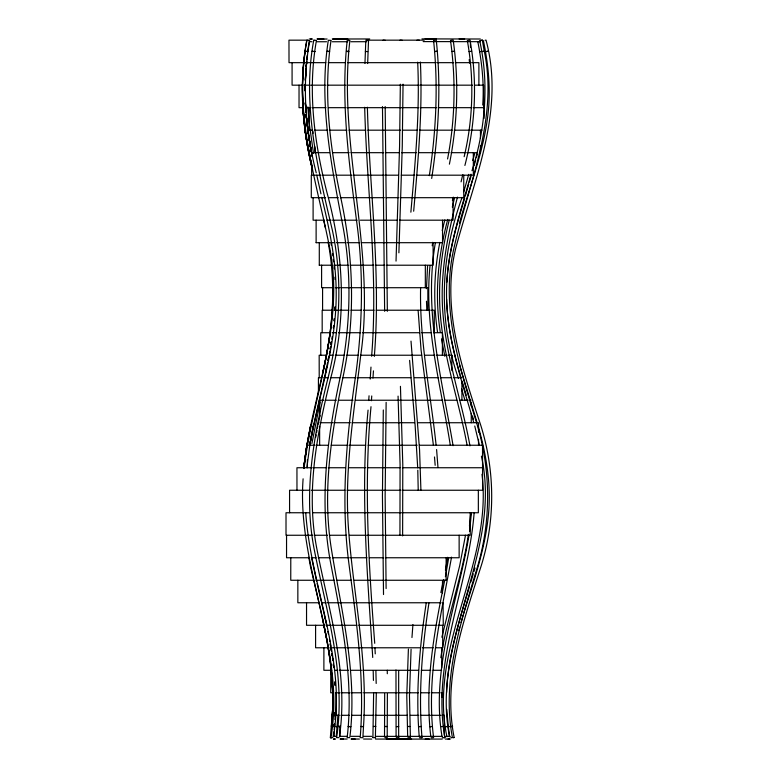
<?xml version="1.0" encoding="UTF-8"?>
<svg xmlns="http://www.w3.org/2000/svg" width="778" height="778" viewBox="0 0 778 778"><rect width="100%" height="100%" fill="white"/><g stroke="black" fill="none" stroke-linecap="round" stroke-linejoin="round"><path stroke-width="1.17" d="M305.18 91.094L305.18 84.316L305.18 90.229M384.682 693.704L384.517 736.601M387.386 693.704L387.201 737.739L384.896 737.612M373.635 692.566L372.905 737.661M376.328 692.546L375.385 737.826M384.643 311.288L382.475 106.557M387.347 311.297L385.178 106.547M332.76 692.585L332.634 709.536L330.349 737.602L331.788 737.748M420.606 287.597C419.391 340.472 430.545 392.511 436.069 444.851M308.73 557.145L310.441 566.316C322.442 618.666 337.613 672.134 331.467 726.409L331.856 726.526M426.461 288.667L427.579 265.872M395.973 669.984L396.09 736.64M398.667 670.548L398.657 737.787M473.744 422.571C460.683 376.805 443.859 330.358 446.873 281.976C448.75 244.885 461.373 209.681 471.04 174.155M383.311 409.977L382.436 496.004L383.515 594.538M386.141 402.362L385.139 496.004L386.112 588.547M396.031 261.107L399.571 146.342L400.339 84.199M398.89 252.821L402.265 146.41L403.043 84.18M399.941 535.215L400.087 464.544L398.073 396.128M402.625 535.877L402.79 464.505L400.437 386.345M303.109 478.82C296.515 566.666 346.016 649.387 330.951 737.563L330.407 737.544L331.34 737.68M364.96 63.465L365.777 41.39M367.654 63.543L368.529 40.398L365.981 40.184M334.948 310.587L335.104 307.125M334.939 310.315L335.114 306.756M305.336 80.844L305.978 69.106M349.925 736.669C357.637 673.038 341.143 610.263 331.214 547.926C322.111 490.325 331.652 432.082 343.312 375.609C356.042 315.693 353.251 253.667 339.976 194.111C329.425 143.755 323.483 91.785 331.01 40.544M408.392 649.124L406.768 695.629L407.662 736.678M411.085 649.29L409.471 695.649L410.405 737.7L408.003 737.709M303.401 67.132C300.396 101.403 304.402 135.917 312.396 169.273M305.375 79.794L306.026 68.483M305.365 80.066L306.007 68.649M430.02 265.648C423.932 326.235 440.951 385.606 450.238 444.89M370.98 367.09L370.202 379.09M371.66 356.246L371.806 353.834C378.215 271.541 366.778 189.472 364.678 107.286M373.45 370.873L372.973 378.069M374.354 356.392L374.51 353.98C380.928 271.619 369.472 189.492 367.381 107.238M334.637 724.124L334.18 729.764M334.929 719.543L335.367 712.667M337.915 715.108L336.242 736.698M335.094 713.047L334.939 715.313L335.133 712.872M368.062 410.103C360.204 492.532 367.508 575.156 372.73 657.468M368.723 400.563L369.054 395.788M371.009 406.69C363.618 485.501 368.772 564.614 374.724 643.309M371.417 400.728L371.748 395.963M449.577 736.756C430.117 640.42 502.773 552.399 481.407 456.151M334.316 724.318L334.151 726.681L334.773 726.671L333.752 736.727M334.9 716.042L335.143 712.502M446.63 692.42C447.758 656.048 459.234 621.175 469.494 586.593M411.961 637.532L412.924 624.588M410.872 212.19C415.199 162.32 420.032 112.256 417.679 62.143M413.672 211.217C417.99 161.63 422.717 111.867 420.383 62.036M304.256 463.814L303.848 468.463C308.185 422.464 324.008 378.516 330.037 332.78M304.373 462.745L303.935 467.666L306.376 448.342L310.772 424.895M333.558 736.445L333.976 731.991M482.73 105.03C484.256 83.81 481.932 62.522 477.818 41.701M471.458 512.508L469.562 531.452M474.152 512.683C468.288 588.158 431.352 660.687 444.86 737.573M304.072 468.531C312.707 395.263 344.819 323.171 329.746 248.318C316.374 179.971 292.489 110.515 306.989 40.155L308.458 40.213M306.863 467.666L309.702 446.28M446.854 282.171C448.439 253.404 456.336 225.562 464.709 198.157M337.03 737.69L336.641 737.563C346.278 673.32 325.963 610.351 313.952 548.013C302.885 490.062 314.623 431.187 328.773 374.918C340.151 327.664 342.612 278.116 332.41 230.414C317.774 168.486 301.776 104.106 313.748 40.203L315.819 40.32M339.432 736.698C348.875 672.591 328.569 609.787 316.617 547.586C305.598 489.965 317.366 431.43 331.409 375.482C347.017 315.567 343.341 252.539 327.12 193.177C314.448 143.512 307.339 91.503 316.422 40.563M469.474 526.035L470.768 512.819M333.422 327.849L333.655 325.544M333.149 736.737L333.597 732.254M333.383 328.024L333.626 325.671M306.085 67.355L306.726 61.734M306.201 66.373L306.717 61.832M306.97 59.556L307.485 55.014L306.95 59.77M306.172 66.772L306.697 62.104M309.663 40.534C301.874 84.491 305.161 129.741 316.238 172.842M330.796 40.398L328.326 40.252C318.28 103.921 331.924 167.669 343.623 230.055C352.045 278.106 350.081 327.412 340.647 375.152C327.052 437.557 318.63 502.432 331.185 565.781C341.892 622.264 354.009 679.797 347.144 737.573L349.682 737.69M429.32 175.663C436.127 130.937 438.374 85.424 433.56 40.378M431.693 178.425C438.675 132.717 441.204 86.202 436.254 40.145L433.861 40.261M304.247 463.844L306.474 447.72M426.276 602.619C419.566 646.936 415.52 691.905 419.235 736.708M428.95 602.969C422.191 647.49 418.204 692.663 422.007 737.661L421.851 737.719M308.428 40.505L306.765 40.145C299.297 83.042 301.913 127.222 312.425 169.39C303.012 130.85 299.501 90.618 305.19 51.231L308.078 51.591M307.582 51.649L309.43 40.485M304.354 462.92L306.717 446.212M432.218 245.79L432.724 242.308M435.398 242.678C423.397 310.86 441.875 378.837 453.088 445.668M469.037 534.982C458.009 601.734 430.594 667.952 442.05 736.747M330.319 348.612L330.689 346.229M331.058 343.857L331.418 341.474M331.788 339.091L332.157 336.709M448.682 557.894L445.405 576.683M451.532 557.145C440.795 616.546 425.887 676.821 433.599 737.622L431.207 737.777M330.232 349.098L330.601 346.725M330.971 344.353L331.34 341.989M465.507 535.196L459.691 565.645L441.846 637.25M468.366 534.408C462.356 576.167 447.321 616.011 440.795 657.682M330.193 349.186L330.572 346.842M330.951 344.489L331.321 342.135M447.69 557.281L445.424 570.167M447.574 158.975C455.111 119.958 456.005 79.774 450.501 40.437M449.392 164.168C457.581 123.391 459.01 81.32 453.185 40.125L450.793 40.33M311.9 443.528L320.176 401.856M315.78 437.158L316.189 434.902M316.597 432.636L316.996 430.37M317.405 428.114L317.813 425.848M309.566 445.92L313.417 425.449M306.688 446.436L310.733 425.07M309.576 445.697L313.378 425.624M444.734 580.223C434.202 631.571 424.535 684.154 430.817 736.727M309.644 445.113L312.017 432.724M312.445 430.467L321.295 391.12M309.868 445.162C318.62 396.537 335.24 348.982 336.145 299.16C336.913 264.666 329.94 230.638 321.742 197.311M439.842 242.396C433.959 271.95 433.151 302.477 437.567 332.294M325.622 372.224L327.548 362.791M329.464 353.358L329.95 350.995M440.863 592.544L443.509 579.591M322.889 372.088C328.938 344.353 333.597 316.043 332.653 287.559M325.544 372.574L326.75 366.71M329.386 353.805L329.862 351.462M322.675 373.051C332.848 330.31 336.388 285.555 328.092 242.172M325.554 372.477L326.75 366.662M318.056 424.681L320.069 415.287M321.752 389.117L325.35 373.411M464.155 156.709C473.17 118.694 474.23 78.957 467.325 40.514M461.082 181.848L462.716 174.826M464.894 165.451C475.455 124.616 477.566 81.661 469.99 40.116L467.704 40.388M449.246 220.077C441.457 251.148 437.79 283.406 440.397 315.401C444.112 359.601 459.108 401.701 467.072 445.142M452.329 207.104L454.576 197.661M457.483 197.116C447.331 235.52 439.463 275.276 443.09 315.178C446.864 359.699 462.044 402.07 469.97 445.852M442.215 230.512L444.831 219.95M447.758 219.386C437.985 255.923 434.474 294.385 440.241 331.895M452.407 200.656L453.282 197.145M472.003 170.722C485.404 128.837 489.245 83.713 479.656 40.582M458.68 630.598L459.672 627.126M461.004 622.497L462.998 615.554M462.122 197.388C440.62 256.215 437.615 319.048 458.485 378.526M463.766 191.67L468.745 174.36M472.732 160.511L474.726 153.577M465.361 195.881L466.353 192.458M466.683 191.3L468.687 184.357M469.348 182.033L471.011 176.246M474.016 165.821L475.679 160.035M476.34 157.72L477.342 154.238M470.865 581.944L473.277 573.824M473.967 571.499L474.998 568.018M459.38 223.335C470.466 183.589 486.59 144.552 488.954 102.91C490.082 81.991 487.66 61.083 483.391 40.612M463.357 614.396C475.407 575.817 489.576 536.742 489.284 495.742C489.09 472.061 484.577 448.682 478.13 425.965M312.241 51.222L314.905 51.581M314.905 51.611L314.419 51.679M350.703 726.681L349.993 726.74M398.608 726.545L397.908 726.652M336.641 737.544L338.819 737.661M385.411 40.368L383.068 40.155M418.632 726.613L421.316 726.467L420.47 726.603M330.562 737.651L330.951 737.709M469.008 51.591L471.633 51.202L471.06 51.377M332.099 726.399L334.764 726.662C344.1 653.569 310.665 584.735 305.744 512.78M402.304 40.31L399.999 40.174M430.001 726.642L432.179 726.535M443.616 726.419L441.476 726.681M444.812 737.602L444.141 737.709M485.083 40.281L486.017 40.116C505.292 111.225 473.734 180.457 455.83 247.968C440.951 308.117 462.229 368.597 480.736 425.235C495.032 470.661 495.43 519.918 481.319 565.45C463.746 620.659 442.381 678.679 454.158 737.515L453.185 737.651L454.099 737.515M446.222 726.613L445.638 726.71L448.274 726.38L446.786 709.429M482 51.251L479.695 51.659L480.473 51.474M481.718 40.261L482.292 40.106L480.366 40.407M482.127 51.611L484.266 51.192L482.311 40.106M486.211 51.543C483.994 51.941 489.663 50.852 487.436 51.309M454.002 51.406C455.616 50.949 450.569 51.523 452.417 51.591M442.322 737.816L444.831 737.563M448.245 726.37L449.596 736.406M416.93 40.213L419.323 40.174M373.061 737.593L375.579 737.709M483.566 51.26L484.266 51.173C498.513 118.703 468.667 183.647 453.944 248.124C440.027 308.127 459.954 368.441 477.361 425.342C490.762 470.923 491.103 519.86 477.867 565.509C461.305 620.951 441.35 678.893 452.397 737.534M367.663 51.62L365.368 51.377L366.088 51.601M396.323 737.69L398.803 737.709M450.258 726.496C452.601 726.107 446.844 726.827 449.032 726.662M451.678 737.661L452.378 737.525L450.812 737.69M436.477 51.484C438.85 50.969 432.86 51.465 435.242 51.591M419.605 737.748L421.909 737.632M334.637 726.37L337.175 726.681L336.456 726.477M450.812 726.603L452.621 726.37L450.939 726.584M409.247 726.623C411.688 726.292 405.776 726.438 408.012 726.671M375.443 726.701C377.349 726.438 371.855 726.156 373.848 726.662M443.052 726.409L443.635 726.389M331.175 737.534L332.546 737.632M386.559 726.681C389.058 726.351 382.844 726.292 385.314 726.671M362.879 726.73L363.491 726.633C368.043 660.794 353.543 595.89 348.641 530.547C343.973 471.75 353.854 413.264 360.759 355.079C376.124 249.787 337.496 145.807 349.896 40.485L347.231 40.232C340.249 103.785 349.682 167.377 357.792 230.307C363.55 278.398 362.217 327.091 355.731 375.045C346.317 437.956 340.531 502.043 349.137 565.412C356.625 622.429 364.921 679.962 360.185 737.612L362.879 737.739L363.491 726.613L360.817 726.438L361.41 726.652M430.594 726.671L430.001 726.671M419.361 726.662L418.681 726.652M348.184 51.679C351.072 51.29 344.177 50.862 347.319 51.62M335.133 739.042L333.392 739.051L335.153 739.032M369.715 38.958L332.887 39.026M347.824 39.036L332.255 39.046M347.834 41.73L332.255 41.749M351.004 41.73L366.759 41.691M442.235 736.367L386.384 736.377M445.347 736.367L450.17 736.348M425.226 739.09L442.235 739.071M448.011 739.051L450.17 739.051L445.356 739.061M421.948 38.91L436.361 38.91M317.375 39.036L327.139 39.036M306.104 40.164L288.969 40.164L289.017 62.668L325.778 62.668M366.175 40.164L424.243 40.164M423.144 41.604L451.269 41.623M326.566 41.749L316.996 41.74M328.219 62.668L345.451 62.668M347.863 62.668L436.108 62.668M437.207 62.668L453.681 62.668M455.879 62.668L471.254 62.668M472.353 62.668L478.888 62.668L478.888 85.172M303.05 85.172L292.081 85.172L292.081 62.668M305.064 85.172L310.091 85.172M311.103 85.172L325.204 85.172M327.023 85.172L345.325 85.172M346.92 85.172L419.148 85.172M420.217 85.172L454.78 85.172M455.879 85.172L472.431 85.172M474.677 85.172L483.634 85.172L483.634 107.675M302.691 107.675L299.034 107.675L299.034 85.172M305.929 107.675L310.84 107.675M312.309 107.675L326.011 107.675M328.637 107.675L344.994 107.675M346.871 107.675L418.622 107.675M420.217 107.675L436.575 107.675M438.325 107.675L471.789 107.675M473.413 107.675L484.13 107.675L484.13 118.334M312.309 130.179L309.226 130.179L309.226 107.675M314.506 130.179L327.266 130.179M329.308 130.179L346.871 130.179M349.04 130.179L365.777 130.179M367.887 130.179L400.66 130.179M402.634 130.179L417.378 130.179M419.478 130.179L452.144 130.179M454.235 130.179L470.106 130.179M471.089 130.179L482.02 130.179M316.529 152.683L311.638 152.683L311.647 156.242M317.58 152.683L329.619 152.683M332.867 152.683L349.205 152.683M351.043 152.683L383.68 152.683M385.8 152.683L399.493 152.683M401.584 152.683L416.337 152.683M418.428 152.683L448.994 152.683M451.075 152.683L465.38 152.683M466.703 152.683L477.293 152.683M479.491 152.683L480.503 152.683M321.032 175.186L311.288 175.186L311.288 197.69L325.564 197.69M322.909 175.186L334.297 175.186M336.125 175.186L351.734 175.186M353.144 175.186L384.351 175.186M385.557 175.186L398.433 175.186M401.263 175.186L414.557 175.186M416.337 175.186L473.335 175.186L473.316 152.683M328.598 197.69L338.245 197.69M340.472 197.69L354.155 197.69M355.361 197.69L384.351 197.69M386.121 197.69L398.365 197.69M400.057 197.69L463.756 197.69L463.756 175.186M324.465 220.193L313.106 220.193L313.106 197.69M326.974 220.193L331.078 220.193M332.507 220.193L342.699 220.193M343.818 220.193L357.17 220.193M360.379 220.193L371.641 220.193M372.759 220.193L397.383 220.193M399.474 220.193L453.078 220.193L453.078 197.69M316.121 242.697L329.678 242.697M331.078 242.697L333.937 242.697M336.368 242.697L345.947 242.697M347.377 242.697L359.378 242.697M361.381 242.697L442.546 242.697L442.536 220.193M319.243 265.21L331.292 265.21M333.743 265.21L348.155 265.21M350.119 265.21L373.741 265.21M375.706 265.21L384.779 265.21M386.997 265.21L433.142 265.21L433.103 242.697M332.926 287.714L321.596 287.714L321.606 265.21M335.269 287.714L339.957 287.714M341.124 287.714L362.217 287.714M363.394 287.714L373.741 287.714M375.706 287.714L427.851 287.714L427.851 310.218M332.926 310.218L322.18 310.218L322.18 332.721M335.269 310.218L348.914 310.218M351.004 310.218L361.488 310.218M363.394 310.218L374.062 310.218M376.163 310.218L420.071 310.218M420.616 310.218L430.224 310.218M431.683 310.218L434.289 310.218L434.289 332.721M330.222 332.721L320.76 332.721L320.789 355.225M332.138 332.721L336.329 332.721M338.43 332.721L360.593 332.721M362.538 332.721L419.585 332.721M421.657 332.721L430.944 332.721M433.531 332.721L442.429 332.721M326.546 355.225L319.175 355.225L319.213 377.729M330.222 355.225L332.984 355.225M335.26 355.225L344.401 355.225M346.687 355.225L358.113 355.225M360.506 355.225L421.657 355.225M424.778 355.225L434.746 355.225M436.73 355.225L447.156 355.225M448.507 355.225L451.921 355.225M321.547 377.729L318.426 377.729L318.426 394.31M323.833 377.729L328.404 377.729M330.689 377.729L339.83 377.729M342.602 377.729L355.828 377.729M357.287 377.729L410.833 377.729M414.645 377.729L425.644 377.729M426.645 377.729L438.724 377.729M440.64 377.729L451.668 377.729M453.652 377.729L461.198 377.729M319.145 400.232L323.745 400.232M325.389 400.232L336.32 400.232M338.469 400.232L353.086 400.232M355.692 400.232L413.643 400.232M414.645 400.232L442.711 400.232M444.637 400.232L456.832 400.232M459.448 400.232L468.22 400.232M469.708 400.232L471.011 400.232M320.04 422.736L332.828 422.736M333.986 422.736L350.372 422.736M352.074 422.736L384.206 422.736M385.003 422.736L414.47 422.736M417.494 422.736L462.628 422.736M463.795 422.736L478.519 422.736L478.519 432.208M308.526 445.24L314.701 445.24M316.053 445.24L328.238 445.24M331.234 445.24L347.883 445.24M349.264 445.24L365.728 445.24M368.14 445.24L417.202 445.24M419.478 445.24L482.584 445.24M311.968 467.743L296.943 467.743L296.972 490.247M313.145 467.743L326.04 467.743M328.277 467.743L345.101 467.743M348.554 467.743L365.329 467.743M367.167 467.743L399.941 467.743M402.421 467.743L482.584 467.743M309.615 490.247L289.572 490.247L289.572 512.751M311.394 490.247L344.878 490.247M347.017 490.247L400.991 490.247M402.79 490.247L482.584 490.247L482.525 445.24M309.304 512.751L286.012 512.751L286.012 535.254L306.639 535.254M312.882 512.751L383.486 512.751M384.556 512.751L401.526 512.751M402.566 512.751L478.344 512.751L478.344 490.247M307.359 535.254L312.882 535.254M314.973 535.254L327.489 535.254M329.541 535.254L346.414 535.254M349.39 535.254L366.068 535.254M367.109 535.254L383.544 535.254M384.663 535.254L470.223 535.254L470.223 512.751M309.284 557.758L286.547 557.758L286.547 535.254M311.2 557.758L316.033 557.758M318.29 557.758L330.212 557.758M332.585 557.758L349.215 557.758M350.411 557.758L367.041 557.758M369.414 557.758L383.671 557.758M385.791 557.758L459.146 557.758L459.137 535.254M313.583 580.262L290.758 580.262L290.787 557.758M315.956 580.262L334.462 580.262M336.456 580.262L351.598 580.262M354.369 580.262L384.235 580.262M385.227 580.262L446.407 580.262M319.534 602.765L297.848 602.765L297.848 580.262M321.528 602.765L326.07 602.765M327.499 602.765L441.077 602.765M443.052 602.765L443.285 625.279L438.296 625.279M324.076 625.279L306.542 625.279L306.542 602.765M326.07 625.279L331.156 625.279M332.167 625.279L356.839 625.279M358.823 625.279L424.35 625.279M425.751 625.279L436.896 625.279M329.152 647.782L315.596 647.782L315.596 625.279M330.572 647.782L335.172 647.782M336.174 647.782L346.22 647.782M347.221 647.782L420.606 647.782M422.483 647.782L433.278 647.782M435.806 647.782L442.701 647.782L442.701 625.279M331.739 670.286L323.881 670.286L323.901 647.782M334.53 670.286L337.312 670.286M339.179 670.286L348.447 670.286M351.238 670.286L361.342 670.286M362.908 670.286L408.401 670.286M409.384 670.286L418.301 670.286M421.277 670.286L430.74 670.286M433.161 670.286L441.603 670.286M333.597 692.79L330.718 692.79L330.757 670.286M335.921 692.79L339.685 692.79M341.075 692.79L349.847 692.79M351.238 692.79L361.945 692.79M363.783 692.79L396.508 692.79M397.5 692.79L418.301 692.79M421.005 692.79L429.203 692.79M431.177 692.79L440.154 692.79M441.593 692.79L442.118 692.79L442.118 697.526M339.082 715.293L335.96 715.293L335.96 692.79M340.968 715.293L349.166 715.293M351.432 715.293L361.264 715.293M363.433 715.293L374.004 715.293M375.56 715.293L385.664 715.293M386.783 715.293L407.322 715.293M410.395 715.293L418.263 715.293M420.227 715.293L430.117 715.293M431.041 715.293L440.863 715.293M442.254 715.293L444.384 715.293L444.384 735.424M340.229 736.328L347.095 736.328M351.014 736.328L359.348 736.328M343.477 739.032L340.229 739.032L347.134 739.032M355.138 739.032L351.014 739.022L359.387 739.051M386.403 739.09L429.252 739.09M459.127 38.939L464.641 38.949M425.128 38.9L480.347 39.007M323.92 39.046L316.996 39.036M452.397 41.633L468.774 41.662M363.569 736.338L371.69 736.348M375.541 736.358L385.411 736.377M363.569 739.032L371.758 739.071M375.531 739.061L411.591 739.1M312.221 39.026L309.255 39.007M469.815 41.662L480.347 41.701M310.743 39.017L311.968 39.017M311.968 41.72L309.741 41.701M329.036 51.688C331.545 51.367 325.078 50.774 327.927 51.572M339.558 726.72C342.281 726.681 335.94 726.01 338.449 726.603M331.973 726.409L331.477 726.399L332.576 726.448M396.43 726.662L398.628 726.506M306.172 51.27L305.248 51.222L306.124 51.455M305.287 51.26L305.89 51.406M348.758 726.642L348.058 726.467L350.722 726.633M314.711 40.514L313.797 40.261M313.203 51.552L312.26 51.27M477.06 422.503L459.477 364.96M460.391 375.453L461.082 377.777M462.113 381.249L466.255 395.175M472.46 416.055L473.491 419.536M461.587 388.951L465.03 400.544M460.051 374.296C452.971 349.818 447.34 324.747 446.591 299.19M474.755 426.033L479.316 444.86M444.822 356.324L441.496 338.887M316.617 581.156L311.589 557.787M317.161 583.519L321.226 601.277M321.771 603.64L325.301 619.074M320.954 193.829L316.763 175.176M323.599 219.902L325.437 228.139M312.27 168.758L305.958 136.675L302.905 107.014M310.967 149.959L311.511 152.527M312.455 169.507L305.589 134.176L302.905 106.849M310.743 148.569L311.784 153.461L308.526 135.139M325.029 617.849L326.741 626.096M322.393 618.432L326.789 639.565L330.242 660.872L331.973 677.21M325.535 620.202L326.001 622.468M327.859 631.512L328.326 633.769M323.687 624.627L326.935 640.459M308.633 136.267L311.375 152.002M330.961 242.901L331.37 245.245M308.428 134.779L311.006 150.183M313.485 153.256L308.866 120.785L307.913 106.897M329.444 639.069L329.833 641.451M330.222 643.834L330.601 646.217L330.261 643.97M330.99 648.599L331.379 650.982M331.768 653.364L332.148 655.747M332.537 658.13L332.926 660.512M310.519 147.548L306.114 115.436M307.932 131.472L310.49 147.412M305.268 131.949L307.855 148.024M330.981 648.541L331.34 650.816M331.798 653.715L332.157 656.01M332.507 658.305L332.867 660.6M328.063 647.286C332.77 673.349 334.025 700.035 331.467 726.409L332.614 710.032L332.78 693.597L331.214 670.101M446.922 736.756C427.842 646.022 493.009 564.517 481.99 474.288M332.576 253.502L332.877 255.874M333.324 259.434L333.626 261.797M469.192 59.556L469.63 63.144M312.824 130.957L313.106 133.271M308.263 133.787L306.124 114.92M308.234 133.612L306.124 114.804M433.385 445.113L421.063 349.915L418.126 310.383M306.182 115.912L308.176 132.882L306.124 114.415M333.422 665.229L333.665 667.582M333.373 664.529L333.606 666.824M331.263 670.471L332.799 694.472M333.344 664.033L333.674 667.436M436.604 449.577L437.975 467.529M434.494 456.968L435.165 465.302M409.607 360.37L415.102 425.021L417.708 467.811M334.161 266.533L334.336 268.896M334.929 277.153L335.104 279.516M305.618 107.179L305.958 112.003L305.384 102.9M305.598 106.703L305.978 112.577L305.365 102.375M302.671 103.289L302.447 84.345M305.375 103.114L305.968 112.46M411.008 341.124L419.556 449.849L420.927 490.403M305.394 102.968L305.919 112.1M302.486 99.555L303.42 115.669M374.957 647.996L375.249 653.851M334.958 682.928L335.075 685.301M334.919 681.713L335.075 685.185M334.948 682.228L335.046 684.514M426.48 301.232L426.83 310.373M375.891 670.646L376.182 683.454M373.197 670.733L373.43 680.419M417.786 470.194L418.224 490.422M387.269 670.218L387.298 673.729M305.171 84.637L305.18 90.394M480.444 130.179L480.444 138.474M480.444 145.574L480.444 152.683M478.519 439.317L478.519 445.24M471.254 402.596L471.254 406.155M471.254 413.264L471.254 422.736M470.437 41.351L470.437 47.273M461.918 381.278L461.918 400.232M451.882 355.225L451.882 370.62M446.134 557.758L446.134 580.262M442.478 581.448L442.478 593.293M442.4 332.721L442.4 355.225M441.719 647.782L441.719 667.913M425.333 265.21L425.333 287.714M339.889 725.952L339.889 736.61M322.588 287.714L322.588 310.218M319.661 400.232L319.661 416.814M319.641 426.286L319.641 445.24M319.291 242.697L319.291 265.21M316.121 220.193L316.121 242.697M314.837 146.76L314.837 152.683M311.647 163.341L311.647 175.186M307.407 459.458L307.407 467.743M334.307 724.406L334.151 726.681L334.316 724.406M334.336 318.649L334.112 320.944L334.355 318.591M328.899 356.159L327.946 360.846L328.909 356.198M335.133 736.338L333.392 736.348L335.153 736.338"/></g></svg>
